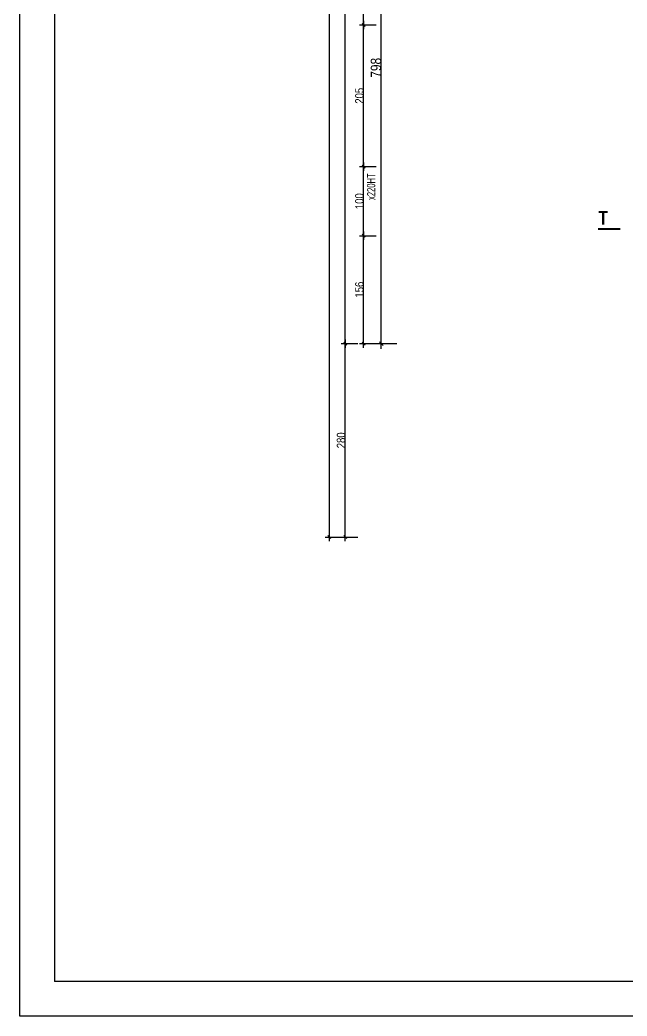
# Model space of a CAD drawing. Header units: millimetres. Extents: x 0 to 26881, y -27198 to -22998.
# Drawn here: x 19013 to 19891, y -27198 to -25757 of the extents above; entities that cross this region are included whole.
import ezdxf
from ezdxf.enums import TextEntityAlignment as Align

# ---------------------------------------------------------------- set-up
doc = ezdxf.new("R2010")
doc.units = ezdxf.units.MM
for name, color, linetype in [('01-Cad  2', 1, 'Continuous'), ('01_cote_gen', 4, 'Continuous'), ('01_texte', 230, 'Continuous'), ('AA_COTES', 2, 'Continuous')]:
    doc.layers.add(name, color=color, linetype=linetype)
doc.styles.add('ARIAL NA', font='ARIALN.TTF')
doc.styles.add('impact', font='impact.ttf')
doc.styles.add('STYLE2', font='ARIALN.TTF')
doc.dimstyles.new('JB50', dxfattribs={"dimscale": 0.1, "dimtxt": 150, "dimasz": 15, "dimexe": 0.1, "dimexo": 0.1, "dimgap": 0.09, "dimtad": 1, "dimdec": 1, "dimdsep": 46, "dimtxsty": 'STYLE2', "dimblk1": 'BOND_G', "dimblk2": 'BOND_D', "dimsah": 1, "dimcen": 1.5, "dimdle": 0.01, "dimse1": 1, "dimse2": 1, "dimclrd": 4, "dimclre": 2, "dimclrt": 6, "dimazin": 2, "dimtfac": 2.333333, "dimtdec": 1, "dimtix": 1, "dimtmove": 2, "dimatfit": 3, "dimldrblk": 'BOND_G', "dimfxl": 1, "dimtolj": 1, "dimtzin": 0, "dimarcsym": 0})
doc.dimstyles.new('JB50res', dxfattribs={"dimscale": 0.1, "dimtxt": 120, "dimasz": 12, "dimexe": 0.1, "dimexo": 0.1, "dimgap": 0.09, "dimtad": 1, "dimdec": 1, "dimdsep": 46, "dimtxsty": 'STYLE2', "dimblk1": 'BOND_G', "dimblk2": 'BOND_D', "dimsah": 1, "dimcen": 1.5, "dimdle": 0.01, "dimse1": 1, "dimse2": 1, "dimclrd": 4, "dimclre": 2, "dimclrt": 6, "dimazin": 2, "dimtfac": 2.333333, "dimtdec": 1, "dimtix": 1, "dimtmove": 2, "dimatfit": 3, "dimldrblk": 'BOND_G', "dimfxl": 1, "dimtolj": 1, "dimtzin": 0, "dimarcsym": 0})

# ---------------------------------------------------------------- blocks, each defined once
blk = doc.blocks.new('BOND_G')
at = {"layer": 'AA_COTES', "color": 0}
for p, q in [((0, -5), (0, 15)), ((5, 0), (-5, 0)), ((1.77, 1.77), (-1.77, -1.77))]:
    blk.add_line(p, q, dxfattribs=at)
blk = doc.blocks.new('BOND_D')
at = {"layer": 'AA_COTES', "color": 0}
for p, q in [((5, 0), (-5, 0)), ((-1.77, -1.77), (1.77, 1.77)), ((0, 5), (0, -15))]:
    blk.add_line(p, q, dxfattribs=at)
blk = doc.blocks.new('*D2626')
at = {"layer": '01_cote_gen', "color": 4, "lineweight": -2, "ltscale": 0.1, "transparency": 16777216}
blk.add_line((19460.7, -26504.2), (19460.7, -23797.6), dxfattribs=at)
at = {"layer": 'Defpoints', "color": 0, "ltscale": 0.1, "transparency": 16777216}
for p in [(19460.7, -23796.4), (19501.8, -23796.4), (19589.3, -26505.4)]:
    blk.add_point(p, dxfattribs=at)
at = {"layer": '01_cote_gen', "color": 4, "lineweight": -2, "ltscale": 0.1, "transparency": 16777216, "xscale": 1.2, "yscale": 1.2, "zscale": 1.2}
for name, p, rotation in [('BOND_D', (19460.7, -23796.4), 90), ('BOND_G', (19460.7, -26505.4), 270)]:
    blk.add_blockref(name, p, dxfattribs=dict(at, rotation=rotation))
at = {"layer": '01_cote_gen', "color": 6, "ltscale": 0.1, "transparency": 16777216, "insert": (19454.6, -25150.9), "char_height": 12, "attachment_point": 5, "rotation": 90, "style": 'STYLE2'}
blk.add_mtext('\\A1;2709', dxfattribs=at)
blk = doc.blocks.new('*D2627')
at = {"layer": '01_cote_gen', "color": 4, "lineweight": -2, "ltscale": 0.1, "transparency": 16777216}
blk.add_line((19483.8, -26504.2), (19483.8, -26226.6), dxfattribs=at)
at = {"layer": 'Defpoints', "color": 0, "ltscale": 0.1, "transparency": 16777216}
for p in [(19483.8, -26225.4), (19589.3, -26225.4), (19589.3, -26505.4)]:
    blk.add_point(p, dxfattribs=at)
at = {"layer": '01_cote_gen', "color": 4, "lineweight": -2, "ltscale": 0.1, "transparency": 16777216, "xscale": 1.2, "yscale": 1.2, "zscale": 1.2}
for name, p, rotation in [('BOND_D', (19483.8, -26225.4), 90), ('BOND_G', (19483.8, -26505.4), 270)]:
    blk.add_blockref(name, p, dxfattribs=dict(at, rotation=rotation))
at = {"layer": '01_cote_gen', "color": 6, "ltscale": 0.1, "transparency": 16777216, "insert": (19477.6, -26365.4), "char_height": 12, "attachment_point": 5, "rotation": 90, "style": 'STYLE2'}
blk.add_mtext('\\A1;280', dxfattribs=at)
blk = doc.blocks.new('*D2628')
at = {"layer": '01_cote_gen', "color": 4, "lineweight": -2, "ltscale": 0.1, "transparency": 16777216}
blk.add_line((19483.8, -26224.2), (19483.8, -23797.6), dxfattribs=at)
at = {"layer": 'Defpoints', "color": 0, "ltscale": 0.1, "transparency": 16777216}
for p in [(19483.8, -23796.4), (19501.8, -23796.4), (19501.8, -26225.4)]:
    blk.add_point(p, dxfattribs=at)
at = {"layer": '01_cote_gen', "color": 4, "lineweight": -2, "ltscale": 0.1, "transparency": 16777216, "xscale": 1.2, "yscale": 1.2, "zscale": 1.2}
for name, p, rotation in [('BOND_D', (19483.8, -23796.4), 90), ('BOND_G', (19483.8, -26225.4), 270)]:
    blk.add_blockref(name, p, dxfattribs=dict(at, rotation=rotation))
at = {"layer": '01_cote_gen', "color": 6, "ltscale": 0.1, "transparency": 16777216, "insert": (19477.6, -25010.9), "char_height": 12, "attachment_point": 5, "rotation": 90, "style": 'STYLE2'}
blk.add_mtext('\\A1;2429', dxfattribs=at)
blk = doc.blocks.new('*D2629')
at = {"layer": '01_cote_gen', "color": 4, "lineweight": -2, "ltscale": 0.1, "transparency": 16777216}
blk.add_line((19510.3, -26224.2), (19510.3, -26070.6), dxfattribs=at)
at = {"layer": 'Defpoints', "color": 0, "ltscale": 0.1, "transparency": 16777216}
for p in [(19510.3, -26069.4), (19589.3, -26069.4), (19589.3, -26225.4)]:
    blk.add_point(p, dxfattribs=at)
at = {"layer": '01_cote_gen', "color": 4, "lineweight": -2, "ltscale": 0.1, "transparency": 16777216, "xscale": 1.2, "yscale": 1.2, "zscale": 1.2}
for name, p, rotation in [('BOND_D', (19510.3, -26069.4), 90), ('BOND_G', (19510.3, -26225.4), 270)]:
    blk.add_blockref(name, p, dxfattribs=dict(at, rotation=rotation))
at = {"layer": '01_cote_gen', "color": 6, "ltscale": 0.1, "transparency": 16777216, "insert": (19504.2, -26147.4), "char_height": 12, "attachment_point": 5, "rotation": 90, "style": 'STYLE2'}
blk.add_mtext('\\A1;156', dxfattribs=at)
blk = doc.blocks.new('*D2630')
at = {"layer": '01_cote_gen', "color": 4, "lineweight": -2, "ltscale": 0.1, "transparency": 16777216}
blk.add_line((19510.3, -26068.2), (19510.3, -25970.6), dxfattribs=at)
at = {"layer": 'Defpoints', "color": 0, "ltscale": 0.1, "transparency": 16777216}
for p in [(19510.3, -25969.4), (19589.3, -25969.4), (19589.3, -26069.4)]:
    blk.add_point(p, dxfattribs=at)
at = {"layer": '01_cote_gen', "color": 4, "lineweight": -2, "ltscale": 0.1, "transparency": 16777216, "xscale": 1.2, "yscale": 1.2, "zscale": 1.2}
for name, p, rotation in [('BOND_D', (19510.3, -25969.4), 90), ('BOND_G', (19510.3, -26069.4), 270)]:
    blk.add_blockref(name, p, dxfattribs=dict(at, rotation=rotation))
at = {"layer": '01_cote_gen', "color": 6, "ltscale": 0.1, "transparency": 16777216, "insert": (19504.2, -26019.4), "char_height": 12, "attachment_point": 5, "rotation": 90, "style": 'STYLE2'}
blk.add_mtext('\\A1;100', dxfattribs=at)
blk = doc.blocks.new('*D2631')
at = {"layer": '01_cote_gen', "color": 4, "lineweight": -2, "ltscale": 0.1, "transparency": 16777216}
blk.add_line((19510.3, -25968.2), (19510.3, -25765.6), dxfattribs=at)
at = {"layer": 'Defpoints', "color": 0, "ltscale": 0.1, "transparency": 16777216}
for p in [(19510.3, -25764.4), (19589.3, -25764.4), (19589.3, -25969.4)]:
    blk.add_point(p, dxfattribs=at)
at = {"layer": '01_cote_gen', "color": 4, "lineweight": -2, "ltscale": 0.1, "transparency": 16777216, "xscale": 1.2, "yscale": 1.2, "zscale": 1.2}
for name, p, rotation in [('BOND_D', (19510.3, -25764.4), 90), ('BOND_G', (19510.3, -25969.4), 270)]:
    blk.add_blockref(name, p, dxfattribs=dict(at, rotation=rotation))
at = {"layer": '01_cote_gen', "color": 6, "ltscale": 0.1, "transparency": 16777216, "insert": (19504.2, -25866.9), "char_height": 12, "attachment_point": 5, "rotation": 90, "style": 'STYLE2'}
blk.add_mtext('\\A1;205', dxfattribs=at)
blk = doc.blocks.new('*D2632')
at = {"layer": '01_cote_gen', "color": 4, "lineweight": -2, "ltscale": 0.1, "transparency": 16777216}
blk.add_line((19510.3, -25763.2), (19510.3, -25665.6), dxfattribs=at)
at = {"layer": 'Defpoints', "color": 0, "ltscale": 0.1, "transparency": 16777216}
for p in [(19510.3, -25664.4), (19589.3, -25664.4), (19589.3, -25764.4)]:
    blk.add_point(p, dxfattribs=at)
at = {"layer": '01_cote_gen', "color": 4, "lineweight": -2, "ltscale": 0.1, "transparency": 16777216, "xscale": 1.2, "yscale": 1.2, "zscale": 1.2}
for name, p, rotation in [('BOND_D', (19510.3, -25664.4), 90), ('BOND_G', (19510.3, -25764.4), 270)]:
    blk.add_blockref(name, p, dxfattribs=dict(at, rotation=rotation))
at = {"layer": '01_cote_gen', "color": 6, "ltscale": 0.1, "transparency": 16777216, "insert": (19504.2, -25714.4), "char_height": 12, "attachment_point": 5, "rotation": 90, "style": 'STYLE2'}
blk.add_mtext('\\A1;100', dxfattribs=at)
blk = doc.blocks.new('*D2676')
at = {"layer": '01_cote_gen', "color": 4, "lineweight": -2, "ltscale": 0.1, "transparency": 16777216}
blk.add_line((19535.8, -26223.9), (19535.8, -25428.9), dxfattribs=at)
at = {"layer": 'Defpoints', "color": 0, "ltscale": 0.1, "transparency": 16777216}
for p in [(19535.8, -25427.4), (19754, -25427.4), (19886.7, -26225.4)]:
    blk.add_point(p, dxfattribs=at)
at = {"layer": '01_cote_gen', "color": 4, "lineweight": -2, "ltscale": 0.1, "transparency": 16777216, "xscale": 1.5, "yscale": 1.5, "zscale": 1.5}
for name, p, rotation in [('BOND_D', (19535.8, -25427.4), 90), ('BOND_G', (19535.8, -26225.4), 270)]:
    blk.add_blockref(name, p, dxfattribs=dict(at, rotation=rotation))
at = {"layer": '01_cote_gen', "color": 6, "ltscale": 0.1, "transparency": 16777216, "insert": (19528.2, -25826.4), "char_height": 15, "attachment_point": 5, "rotation": 90, "style": 'STYLE2'}
blk.add_mtext('\\A1;798', dxfattribs=at)

msp = doc.modelspace()

# ---------------------------------------------------------------- linework, layer by layer
at = {"layer": '01-Cad  2'}
for p, q in [((19013.04, -27198.43), (19013.04, -22998.43)), ((19063.04, -23048.43), (19063.04, -27148.43)), ((25830.5, -27148.43), (19063.04, -27148.43)), ((26880.5, -27198.43), (19013.04, -27198.43))]:
    msp.add_line(p, q, dxfattribs=at)
at = {"layer": '01_texte', "const_width": 3}
msp.add_lwpolyline([(19849.39, -26059.53), (19881.76, -26059.53)], dxfattribs=at)

# ---------------------------------------------------------------- texts
at = {"layer": '01_texte', "style": 'ARIAL NA', "width": 0.8}
msp.add_text('x220HT', height=12, rotation=90, dxfattribs=at).set_placement((19527.13, -26017.66))
at = {"layer": '01_texte', "style": 'impact'}
msp.add_text('T', height=20, dxfattribs=at).set_placement((19856.91, -26043.46), align=Align.MIDDLE)

# ---------------------------------------------------------------- dimensions: what is measured, and where the dimension line sits
at = {"layer": '01_cote_gen', "ltscale": 0.1}
for base, p1, p2, dimstyle, picture, middle in [((19460.73, -23796.41), (19589.31, -26505.41), (19501.77, -23796.41), 'JB50res', '*D2626', (19454.59, -25150.91)), ((19483.77, -23796.41), (19501.77, -26225.41), (19501.77, -23796.41), 'JB50res', '*D2628', (19477.63, -25010.91)), ((19535.82, -25427.41), (19886.67, -26225.41), (19753.98, -25427.41), 'JB50', '*D2676', (19528.15, -25826.41)), ((19510.32, -25664.41), (19589.31, -25764.41), (19589.31, -25664.41), 'JB50res', '*D2632', (19504.18, -25714.41)), ((19510.32, -25764.41), (19589.31, -25969.41), (19589.31, -25764.41), 'JB50res', '*D2631', (19504.18, -25866.91)), ((19510.32, -25969.41), (19589.31, -26069.41), (19589.31, -25969.41), 'JB50res', '*D2630', (19504.18, -26019.41)), ((19510.32, -26069.41), (19589.31, -26225.41), (19589.31, -26069.41), 'JB50res', '*D2629', (19504.18, -26147.41)), ((19483.77, -26225.41), (19589.31, -26505.41), (19589.31, -26225.41), 'JB50res', '*D2627', (19477.63, -26365.41))]:
    dim = msp.add_linear_dim(base=base, p1=p1, p2=p2, angle=90, dimstyle=dimstyle, dxfattribs=at)
    dim.commit()
    dim.dimension.update_dxf_attribs({"geometry": picture, "text_midpoint": middle})

doc.saveas('drawing.dxf')
